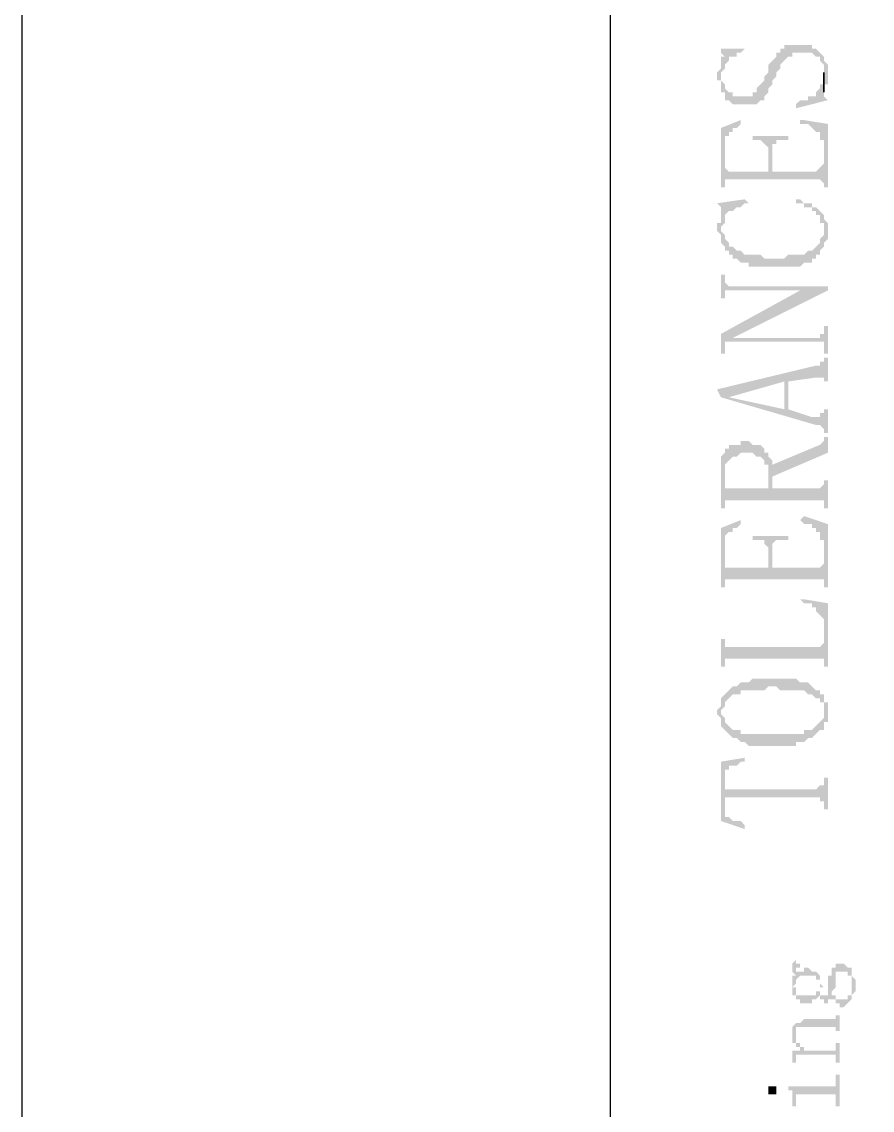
# Model space of a CAD drawing. Header units: inches. Extents: x 3613 to 8393, y -2205 to -794.
# Drawn here: x 7484.47 to 7494.16, y -1537.68 to -1525.27 of the extents above; entities that cross this region are included whole.
import ezdxf

# ---------------------------------------------------------------- set-up
doc = ezdxf.new("R2010")
doc.units = ezdxf.units.IN
doc.header["$MEASUREMENT"] = 0

msp = doc.modelspace()

# ---------------------------------------------------------------- hatches: boundary and pattern name
at = {"transparency": 33554559}
for points in [[(7492.394, -1525.898), (7492.394, -1525.943), (7492.439, -1525.943), (7492.439, -1526.078), (7492.484, -1526.078), (7492.484, -1526.168), (7492.529, -1526.168), (7492.574, -1526.213), (7492.845, -1526.213), (7492.89, -1526.168), (7492.935, -1526.168), (7492.935, -1526.123), (7492.935, -1526.123), (7492.981, -1526.078), (7492.981, -1526.033), (7492.981, -1526.033), (7493.026, -1525.988), (7493.026, -1525.943), (7493.071, -1525.898), (7493.071, -1525.852), (7493.116, -1525.807), (7493.116, -1525.762), (7493.161, -1525.717), (7493.161, -1525.717), (7493.206, -1525.672), (7493.251, -1525.672), (7493.251, -1525.627), (7493.477, -1525.627), (7493.522, -1525.672), (7493.567, -1525.672), (7493.567, -1525.717), (7493.612, -1525.762), (7493.612, -1526.033), (7493.612, -1525.988), (7493.658, -1525.988), (7493.658, -1525.852), (7493.658, -1525.762), (7493.658, -1525.762), (7493.612, -1525.717), (7493.612, -1525.672), (7493.612, -1525.672), (7493.567, -1525.627), (7493.567, -1525.627), (7493.522, -1525.582), (7493.477, -1525.582), (7493.477, -1525.537), (7493.161, -1525.537), (7493.161, -1525.582), (7493.116, -1525.582), (7493.116, -1525.627), (7493.071, -1525.627), (7493.071, -1525.672), (7493.026, -1525.717), (7493.026, -1525.717), (7492.981, -1525.762), (7492.981, -1525.852), (7492.935, -1525.898), (7492.935, -1525.943), (7492.89, -1525.988), (7492.89, -1525.988), (7492.845, -1526.033), (7492.845, -1526.078), (7492.8, -1526.078), (7492.8, -1526.123), (7492.574, -1526.123), (7492.574, -1526.078), (7492.529, -1526.078), (7492.484, -1526.033), (7492.484, -1525.988), (7492.439, -1525.943), (7492.439, -1525.717), (7492.439, -1525.762), (7492.439, -1525.807), (7492.394, -1525.852)], [(7492.394, -1525.582), (7492.439, -1525.582), (7492.439, -1525.627), (7492.439, -1525.627), (7492.484, -1525.672), (7492.484, -1525.807), (7492.484, -1525.762), (7492.529, -1525.717), (7492.529, -1525.672), (7492.619, -1525.672), (7492.619, -1525.627), (7492.665, -1525.627), (7492.71, -1525.582), (7492.71, -1525.582)], [(7492.439, -1525.717), (7492.439, -1525.898), (7492.439, -1525.852), (7492.484, -1525.807), (7492.484, -1525.672), (7492.439, -1525.672)], [(7493.296, -1526.213), (7493.296, -1526.259), (7493.658, -1526.168), (7493.658, -1526.168), (7493.612, -1526.123), (7493.612, -1525.943), (7493.612, -1525.988), (7493.567, -1525.988), (7493.567, -1526.033), (7493.522, -1526.078), (7493.522, -1526.123), (7493.432, -1526.123), (7493.432, -1526.168), (7493.342, -1526.168)], [(7492.439, -1526.484), (7492.439, -1527.161), (7492.484, -1527.161), (7492.484, -1526.71), (7492.484, -1526.575), (7492.529, -1526.575), (7492.529, -1526.529), (7492.574, -1526.529), (7492.574, -1526.484), (7492.619, -1526.484), (7492.665, -1526.439), (7492.665, -1526.394)], [(7493.342, -1526.394), (7493.342, -1526.439), (7493.432, -1526.439), (7493.477, -1526.484), (7493.477, -1526.484), (7493.522, -1526.529), (7493.567, -1526.529), (7493.567, -1526.62), (7493.612, -1526.62), (7493.612, -1527.161), (7493.658, -1527.161), (7493.658, -1526.439), (7493.387, -1526.394)], [(7492.8, -1526.575), (7492.8, -1526.62), (7492.89, -1526.62), (7492.935, -1526.665), (7492.935, -1526.665), (7492.981, -1526.71), (7492.981, -1526.981), (7493.026, -1526.755), (7493.026, -1526.665), (7493.071, -1526.665), (7493.071, -1526.62), (7493.206, -1526.62), (7493.206, -1526.575)], [(7492.484, -1527.161), (7492.484, -1527.071), (7493.567, -1527.071), (7493.612, -1527.116), (7493.612, -1526.89), (7493.612, -1526.89), (7493.567, -1526.936), (7493.567, -1526.936), (7493.522, -1526.981), (7493.026, -1526.981), (7493.026, -1526.755), (7492.981, -1526.981), (7492.529, -1526.981), (7492.484, -1526.936), (7492.484, -1526.71)], [(7492.394, -1527.342), (7492.439, -1527.387), (7492.439, -1527.793), (7492.439, -1527.613), (7492.484, -1527.567), (7492.484, -1527.522), (7492.484, -1527.477), (7492.529, -1527.432), (7492.574, -1527.432), (7492.619, -1527.387), (7492.665, -1527.387), (7492.71, -1527.342), (7492.755, -1527.342), (7492.71, -1527.297)], [(7493.296, -1527.342), (7493.387, -1527.342), (7493.387, -1527.387), (7493.477, -1527.387), (7493.477, -1527.432), (7493.522, -1527.432), (7493.522, -1527.477), (7493.567, -1527.477), (7493.567, -1527.567), (7493.612, -1527.567), (7493.612, -1527.658), (7493.612, -1527.477), (7493.567, -1527.432), (7493.567, -1527.432), (7493.522, -1527.387), (7493.477, -1527.387), (7493.477, -1527.342), (7493.387, -1527.342), (7493.342, -1527.297), (7493.296, -1527.297)], [(7492.394, -1527.613), (7492.394, -1527.658), (7492.394, -1527.658), (7492.439, -1527.703), (7492.439, -1527.793), (7492.439, -1527.432), (7492.439, -1527.567), (7492.394, -1527.567)], [(7492.439, -1527.793), (7492.484, -1527.838), (7492.484, -1527.883), (7492.529, -1527.883), (7492.529, -1527.929), (7492.574, -1527.929), (7492.574, -1527.974), (7492.619, -1527.974), (7492.665, -1528.019), (7492.755, -1528.019), (7492.755, -1528.064), (7493.342, -1528.064), (7493.387, -1528.019), (7493.477, -1528.019), (7493.477, -1527.974), (7493.522, -1527.974), (7493.522, -1527.929), (7493.567, -1527.929), (7493.567, -1527.883), (7493.612, -1527.838), (7493.612, -1527.793), (7493.658, -1527.748), (7493.658, -1527.658), (7493.658, -1527.567), (7493.658, -1527.567), (7493.612, -1527.522), (7493.612, -1527.477), (7493.612, -1527.658), (7493.612, -1527.703), (7493.567, -1527.748), (7493.567, -1527.793), (7493.567, -1527.793), (7493.522, -1527.838), (7493.522, -1527.838), (7493.477, -1527.883), (7493.432, -1527.883), (7493.387, -1527.929), (7493.206, -1527.929), (7493.161, -1527.974), (7492.935, -1527.974), (7492.89, -1527.929), (7492.71, -1527.929), (7492.665, -1527.883), (7492.619, -1527.883), (7492.574, -1527.838), (7492.529, -1527.838), (7492.529, -1527.793), (7492.484, -1527.748), (7492.484, -1527.703), (7492.439, -1527.658), (7492.439, -1527.658)], [(7492.439, -1528.154), (7492.439, -1528.425), (7492.484, -1528.425), (7492.484, -1528.38), (7492.484, -1528.335), (7493.658, -1528.335), (7493.658, -1528.29), (7492.529, -1528.29), (7492.484, -1528.244), (7492.484, -1528.154)], [(7492.439, -1528.831), (7492.439, -1529.057), (7492.484, -1529.057), (7492.484, -1528.967), (7492.484, -1528.921), (7492.529, -1528.921), (7492.574, -1528.876), (7493.658, -1528.335), (7493.342, -1528.335)], [(7492.529, -1528.921), (7493.612, -1528.921), (7493.612, -1529.057), (7493.658, -1529.057), (7493.658, -1528.741), (7493.612, -1528.741), (7493.612, -1528.831), (7493.567, -1528.831), (7493.567, -1528.876), (7492.574, -1528.876)], [(7492.394, -1529.463), (7492.439, -1529.553), (7492.529, -1529.553), (7493.161, -1529.373), (7493.161, -1529.689), (7493.206, -1529.373), (7493.522, -1529.328), (7493.612, -1529.328), (7493.612, -1529.373), (7493.658, -1529.373), (7493.658, -1529.102), (7493.612, -1529.102), (7493.612, -1529.147), (7493.567, -1529.147), (7493.567, -1529.192), (7493.522, -1529.192)], [(7492.439, -1529.553), (7493.522, -1529.869), (7493.567, -1529.869), (7493.612, -1529.914), (7493.612, -1529.959), (7493.658, -1529.959), (7493.658, -1529.689), (7493.612, -1529.689), (7493.612, -1529.734), (7493.567, -1529.734), (7493.567, -1529.779), (7493.477, -1529.779), (7493.206, -1529.689), (7493.206, -1529.373), (7493.161, -1529.689), (7492.529, -1529.553), (7492.529, -1529.553)], [(7493.026, -1530.321), (7493.026, -1530.456), (7493.658, -1530.185), (7493.658, -1530.005), (7493.612, -1530.005), (7493.612, -1530.05), (7493.612, -1530.05), (7493.567, -1530.095), (7493.567, -1530.095)], [(7492.439, -1530.411), (7492.439, -1530.817), (7492.484, -1530.817), (7492.484, -1530.366), (7492.484, -1530.321), (7492.529, -1530.275), (7492.529, -1530.275), (7492.574, -1530.23), (7492.619, -1530.23), (7492.665, -1530.185), (7492.8, -1530.185), (7492.845, -1530.23), (7492.89, -1530.23), (7492.935, -1530.275), (7492.935, -1530.321), (7492.981, -1530.321), (7492.981, -1530.591), (7492.981, -1530.185), (7492.935, -1530.185), (7492.935, -1530.14), (7492.935, -1530.14), (7492.89, -1530.095), (7492.8, -1530.095), (7492.755, -1530.05), (7492.665, -1530.05), (7492.665, -1530.095), (7492.529, -1530.095), (7492.529, -1530.14), (7492.484, -1530.14), (7492.484, -1530.185), (7492.484, -1530.185), (7492.439, -1530.23), (7492.439, -1530.275), (7492.439, -1530.366)], [(7492.484, -1530.772), (7492.484, -1530.727), (7493.612, -1530.727), (7493.612, -1530.817), (7493.658, -1530.817), (7493.658, -1530.501), (7493.612, -1530.501), (7493.612, -1530.546), (7493.612, -1530.546), (7493.567, -1530.591), (7493.026, -1530.591), (7493.026, -1530.321), (7493.026, -1530.275), (7492.981, -1530.23), (7492.981, -1530.591), (7492.484, -1530.591), (7492.484, -1530.546), (7492.484, -1530.456)], [(7492.439, -1531.043), (7492.439, -1531.72), (7492.484, -1531.72), (7492.484, -1531.223), (7492.484, -1531.133), (7492.529, -1531.088), (7492.574, -1531.088), (7492.574, -1531.043), (7492.619, -1531.043), (7492.665, -1530.998), (7492.665, -1530.952)], [(7493.342, -1530.952), (7493.342, -1530.952), (7493.387, -1530.998), (7493.477, -1530.998), (7493.477, -1531.043), (7493.522, -1531.043), (7493.522, -1531.088), (7493.567, -1531.088), (7493.567, -1531.178), (7493.612, -1531.178), (7493.612, -1531.72), (7493.658, -1531.72), (7493.658, -1530.998), (7493.387, -1530.907)], [(7492.8, -1531.133), (7492.8, -1531.178), (7492.935, -1531.178), (7492.935, -1531.223), (7492.935, -1531.223), (7492.981, -1531.268), (7492.981, -1531.494), (7493.026, -1531.313), (7493.026, -1531.223), (7493.071, -1531.178), (7493.206, -1531.178), (7493.206, -1531.133)], [(7492.484, -1531.674), (7492.484, -1531.629), (7493.612, -1531.629), (7493.612, -1531.674), (7493.612, -1531.449), (7493.612, -1531.449), (7493.567, -1531.494), (7493.026, -1531.494), (7493.026, -1531.313), (7492.981, -1531.494), (7492.484, -1531.494), (7492.484, -1531.268)], [(7493.342, -1531.855), (7493.342, -1531.855), (7493.387, -1531.9), (7493.477, -1531.9), (7493.477, -1531.945), (7493.522, -1531.945), (7493.522, -1531.99), (7493.522, -1531.99), (7493.567, -1532.036), (7493.567, -1532.036), (7493.612, -1532.081), (7493.612, -1532.622), (7493.658, -1532.622), (7493.658, -1531.9), (7493.387, -1531.855)], [(7492.439, -1532.306), (7492.439, -1532.622), (7492.484, -1532.622), (7492.484, -1532.577), (7492.484, -1532.532), (7493.612, -1532.532), (7493.612, -1532.577), (7493.612, -1532.351), (7493.612, -1532.351), (7493.567, -1532.397), (7492.484, -1532.397), (7492.484, -1532.306)], [(7492.439, -1532.983), (7492.439, -1533.119), (7492.439, -1533.119), (7492.484, -1533.074), (7492.484, -1533.028), (7492.484, -1533.028), (7492.529, -1532.983), (7492.529, -1532.983), (7492.574, -1532.938), (7492.665, -1532.938), (7492.665, -1532.893), (7492.935, -1532.893), (7492.981, -1532.848), (7493.071, -1532.848), (7493.116, -1532.893), (7493.387, -1532.893), (7493.432, -1532.938), (7493.477, -1532.938), (7493.522, -1532.983), (7493.567, -1532.983), (7493.567, -1533.028), (7493.612, -1533.028), (7493.612, -1533.119), (7493.612, -1532.938), (7493.567, -1532.938), (7493.567, -1532.893), (7493.522, -1532.893), (7493.477, -1532.848), (7493.477, -1532.848), (7493.432, -1532.803), (7493.342, -1532.803), (7493.296, -1532.758), (7492.8, -1532.758), (7492.755, -1532.803), (7492.665, -1532.803), (7492.619, -1532.848), (7492.574, -1532.848), (7492.529, -1532.893), (7492.529, -1532.893), (7492.484, -1532.938), (7492.484, -1532.938)], [(7492.394, -1533.119), (7492.394, -1533.164), (7492.439, -1533.209), (7492.439, -1533.254), (7492.439, -1533.299), (7492.484, -1533.344), (7492.484, -1533.344), (7492.529, -1533.39), (7492.529, -1533.39), (7492.574, -1533.435), (7492.619, -1533.435), (7492.665, -1533.48), (7492.71, -1533.48), (7492.755, -1533.525), (7493.296, -1533.525), (7493.296, -1533.48), (7493.387, -1533.48), (7493.432, -1533.435), (7493.477, -1533.435), (7493.522, -1533.39), (7493.522, -1533.39), (7493.567, -1533.344), (7493.612, -1533.344), (7493.612, -1533.254), (7493.658, -1533.254), (7493.658, -1533.119), (7493.658, -1533.028), (7493.612, -1533.028), (7493.612, -1532.983), (7493.612, -1533.164), (7493.612, -1533.209), (7493.567, -1533.254), (7493.567, -1533.254), (7493.522, -1533.299), (7493.522, -1533.299), (7493.477, -1533.344), (7493.387, -1533.344), (7493.387, -1533.39), (7492.665, -1533.39), (7492.665, -1533.344), (7492.574, -1533.344), (7492.529, -1533.299), (7492.529, -1533.299), (7492.484, -1533.254), (7492.484, -1533.209), (7492.484, -1533.209), (7492.439, -1533.164), (7492.439, -1532.983), (7492.439, -1533.028), (7492.439, -1533.074)], [(7492.439, -1533.705), (7492.484, -1533.931), (7492.484, -1533.796), (7492.529, -1533.796), (7492.529, -1533.751), (7492.619, -1533.751), (7492.665, -1533.705), (7492.71, -1533.705), (7492.71, -1533.66)], [(7492.439, -1533.705), (7492.439, -1534.382), (7492.71, -1534.473), (7492.71, -1534.428), (7492.71, -1534.428), (7492.665, -1534.382), (7492.574, -1534.382), (7492.529, -1534.337), (7492.484, -1534.337), (7492.484, -1534.247), (7492.484, -1533.931)], [(7492.484, -1533.931), (7492.484, -1534.202), (7492.484, -1534.112), (7493.567, -1534.112), (7493.567, -1534.157), (7493.612, -1534.157), (7493.612, -1534.247), (7493.658, -1534.247), (7493.658, -1533.886), (7493.612, -1533.886), (7493.612, -1533.976), (7493.567, -1533.976), (7493.522, -1534.021), (7492.484, -1534.021), (7492.484, -1533.976), (7492.484, -1533.976)], [(7493.251, -1536.007), (7493.251, -1536.052), (7493.251, -1536.097), (7493.251, -1536.097), (7493.296, -1536.143), (7493.296, -1536.052), (7493.342, -1536.052), (7493.342, -1536.007), (7493.296, -1536.007), (7493.296, -1535.962), (7493.296, -1535.962), (7493.251, -1536.007)], [(7493.251, -1536.368), (7493.296, -1536.368), (7493.296, -1536.413), (7493.342, -1536.413), (7493.342, -1536.458), (7493.477, -1536.458), (7493.477, -1536.413), (7493.522, -1536.413), (7493.567, -1536.368), (7493.567, -1536.413), (7493.612, -1536.413), (7493.612, -1536.458), (7493.658, -1536.458), (7493.658, -1536.413), (7493.703, -1536.413), (7493.703, -1536.368), (7493.703, -1536.413), (7493.748, -1536.413), (7493.748, -1536.458), (7493.793, -1536.458), (7493.793, -1536.504), (7493.838, -1536.504), (7493.883, -1536.458), (7493.883, -1536.458), (7493.928, -1536.413), (7493.928, -1536.368), (7493.928, -1536.368), (7493.973, -1536.323), (7493.973, -1536.278), (7493.973, -1536.188), (7493.973, -1536.188), (7493.928, -1536.143), (7493.928, -1536.097), (7493.928, -1536.278), (7493.928, -1536.323), (7493.928, -1536.368), (7493.883, -1536.368), (7493.883, -1536.413), (7493.748, -1536.413), (7493.748, -1536.368), (7493.703, -1536.368), (7493.703, -1536.052), (7493.703, -1536.097), (7493.703, -1536.143), (7493.658, -1536.143), (7493.658, -1536.233), (7493.658, -1536.323), (7493.658, -1536.368), (7493.567, -1536.368), (7493.567, -1536.278), (7493.567, -1536.323), (7493.522, -1536.323), (7493.522, -1536.368), (7493.296, -1536.368), (7493.296, -1536.323), (7493.296, -1536.278), (7493.251, -1536.278)], [(7493.251, -1536.278), (7493.251, -1536.323), (7493.251, -1536.368), (7493.251, -1536.278), (7493.251, -1536.278), (7493.296, -1536.233), (7493.296, -1536.188), (7493.296, -1536.188), (7493.342, -1536.143), (7493.522, -1536.143), (7493.522, -1536.188), (7493.567, -1536.188), (7493.567, -1536.233), (7493.567, -1536.368), (7493.567, -1536.323), (7493.567, -1536.278), (7493.612, -1536.278), (7493.567, -1536.233), (7493.567, -1536.188), (7493.567, -1536.143), (7493.567, -1536.143), (7493.522, -1536.097), (7493.477, -1536.097), (7493.432, -1536.052), (7493.387, -1536.052), (7493.387, -1536.097), (7493.296, -1536.097), (7493.296, -1536.052), (7493.296, -1536.143), (7493.251, -1536.143), (7493.251, -1536.188), (7493.251, -1536.233), (7493.251, -1536.233)], [(7493.703, -1536.052), (7493.703, -1536.368), (7493.703, -1536.323), (7493.703, -1536.323), (7493.748, -1536.278), (7493.748, -1536.233), (7493.748, -1536.188), (7493.748, -1536.143), (7493.748, -1536.097), (7493.883, -1536.097), (7493.883, -1536.143), (7493.928, -1536.143), (7493.928, -1536.188), (7493.928, -1536.233), (7493.928, -1536.097), (7493.928, -1536.052), (7493.883, -1536.052), (7493.838, -1536.007), (7493.748, -1536.007), (7493.748, -1536.052)], [(7493.296, -1536.684), (7493.296, -1536.82), (7493.296, -1536.774), (7493.296, -1536.729), (7493.748, -1536.729), (7493.748, -1536.774), (7493.793, -1536.774), (7493.793, -1536.594), (7493.748, -1536.594), (7493.748, -1536.639), (7493.387, -1536.639), (7493.342, -1536.684)], [(7493.251, -1536.82), (7493.251, -1536.865), (7493.251, -1536.91), (7493.296, -1536.91), (7493.296, -1536.955), (7493.342, -1536.955), (7493.342, -1537), (7493.342, -1536.955), (7493.342, -1536.91), (7493.296, -1536.91), (7493.296, -1536.865), (7493.296, -1536.82), (7493.296, -1536.684), (7493.251, -1536.729), (7493.251, -1536.774), (7493.251, -1536.774)], [(7493.251, -1537), (7493.251, -1537.045), (7493.251, -1537.135), (7493.296, -1537.135), (7493.296, -1537.045), (7493.748, -1537.045), (7493.748, -1537.09), (7493.748, -1537.135), (7493.793, -1537.135), (7493.793, -1536.91), (7493.748, -1536.91), (7493.748, -1536.955), (7493.748, -1537), (7493.387, -1537), (7493.387, -1536.955), (7493.342, -1536.955), (7493.342, -1537)], [(7493.206, -1537.406), (7493.206, -1537.451), (7493.251, -1537.451), (7493.251, -1537.497), (7493.251, -1537.542), (7493.251, -1537.632), (7493.296, -1537.632), (7493.296, -1537.542), (7493.296, -1537.497), (7493.748, -1537.497), (7493.748, -1537.632), (7493.793, -1537.632), (7493.793, -1537.271), (7493.748, -1537.271), (7493.748, -1537.406), (7493.703, -1537.406)], [(7492.981, -1537.451), (7492.981, -1537.497), (7493.071, -1537.497), (7493.071, -1537.451), (7493.071, -1537.406), (7492.981, -1537.406)]]:
    msp.add_hatch(color=256, dxfattribs=at).paths.add_polyline_path(points)

# ---------------------------------------------------------------- linework, layer by layer
msp.add_line((7491.175, -1259.827), (7491.175, -1546.568))
for points in [[(7904.469, -1550.827), (7904.469, -1253.827), (7484.469, -1253.827), (7484.469, -1550.827)], [(7493.612, -1525.943), (7493.612, -1526.078), (7493.612, -1525.852), (7493.612, -1525.898)]]:
    msp.add_lwpolyline(points, close=True)

doc.saveas('drawing.dxf')
